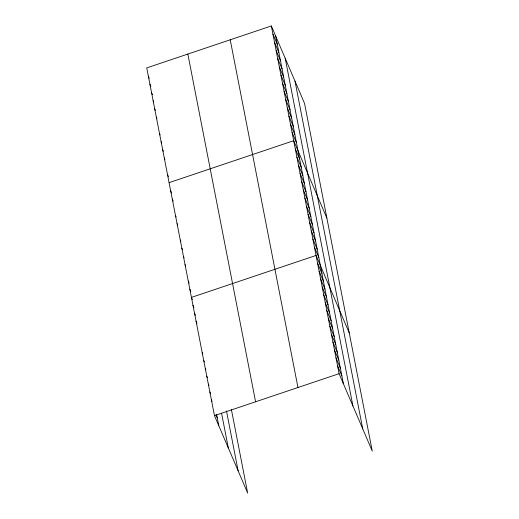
<?xml version="1.0" encoding="UTF-8"?>
<svg xmlns="http://www.w3.org/2000/svg" width="519" height="519" viewBox="0 0 519 519"><rect width="100%" height="100%" fill="white"/><g stroke="black" fill="none" stroke-linecap="round" stroke-linejoin="round"><path stroke-width="0.78" d="M271.34 25.95L339.082 373.674L372.266 451.095L304.53 103.372L271.34 25.95L146.734 67.905L214.47 415.628L247.66 493.05L231.383 409.504M169.09 182.649L293.696 140.701L326.879 218.123M214.47 415.628L339.082 373.674M272.942 34.144L277.263 44.232M274.538 42.344L278.859 52.432M276.134 50.538L280.455 60.626M277.73 58.738L282.051 68.826M279.326 66.932L283.646 77.02M280.922 75.125L285.249 85.213M282.518 83.325L286.845 93.414M284.114 91.519L288.441 101.607M285.716 99.719L290.037 109.807M287.312 107.913L291.633 118.001M288.908 116.107L293.229 126.195M290.504 124.307L294.824 134.395M292.1 132.501L296.42 142.589M295.292 148.895L299.619 158.983M296.887 157.088L301.215 167.176M298.49 165.289L302.811 175.377M300.086 173.482L304.406 183.57M301.682 181.682L306.002 191.764M303.278 189.876L307.598 199.964M304.874 198.07L309.194 208.158M306.469 206.27L310.797 216.358M308.065 214.464L312.393 224.552M309.661 222.664L313.989 232.746M311.264 230.858L315.584 240.946M312.86 239.051L317.18 249.139M314.456 247.252L318.776 257.34M349.235 332.874L316.052 255.445L191.44 297.4L192.367 299.56M317.589 263.328L321.91 273.416M319.12 271.21L323.447 281.298M320.658 279.092L324.978 289.18M322.195 286.975L326.516 297.063M323.726 294.857L328.053 304.945M325.264 302.739L329.584 312.821M326.801 310.615L331.122 320.703M328.332 318.497L332.66 328.585M329.87 326.38L334.191 336.468M331.407 334.262L335.728 344.35M332.939 342.144L337.266 352.232M334.476 350.027L338.797 360.115M336.014 357.909L340.334 367.997M337.545 365.791L341.872 375.879M148.33 76.098L149.258 78.259M149.926 84.299L150.854 86.459M151.522 92.492L152.45 94.653M153.118 100.686L153.741 102.133M154.714 108.886L155.337 110.326M156.316 117.08L156.933 118.52M159.508 133.474L160.124 134.914M161.104 141.668L161.72 143.114M162.7 149.868L163.316 151.308M164.296 158.061L164.912 159.502M167.488 174.455L168.416 176.616M170.686 190.849L171.607 193.01M172.282 199.043L173.21 201.203M175.474 215.437L176.09 216.877M177.07 223.631L177.686 225.077M180.262 240.025L180.884 241.465M181.864 248.225L182.48 249.665M183.46 256.418L184.076 257.859M185.056 264.612L185.672 266.059M188.248 281.006L189.176 283.166M189.844 289.206L190.771 291.367M192.977 305.282L193.905 307.443M194.515 313.165L195.436 315.325M196.046 321.047L196.973 323.207M202.189 352.57L202.806 354.01M203.727 360.452L204.343 361.892M205.258 368.334L205.881 369.775M206.796 376.217L207.412 377.657M208.333 384.099L208.949 385.539M209.864 391.981L210.487 393.421M211.402 399.864L212.018 401.304M216.027 414.947L217.26 417.834M295 81.152L362.742 428.876M285.191 58.258L352.933 405.981M275.667 36.038L343.409 383.762M230.222 39.794L297.964 387.518M187.852 54.06L255.595 401.777M226.466 410.925L238.137 470.83M221.568 413.254L228.321 447.936M216.65 414.681L218.797 425.71"/></g></svg>
